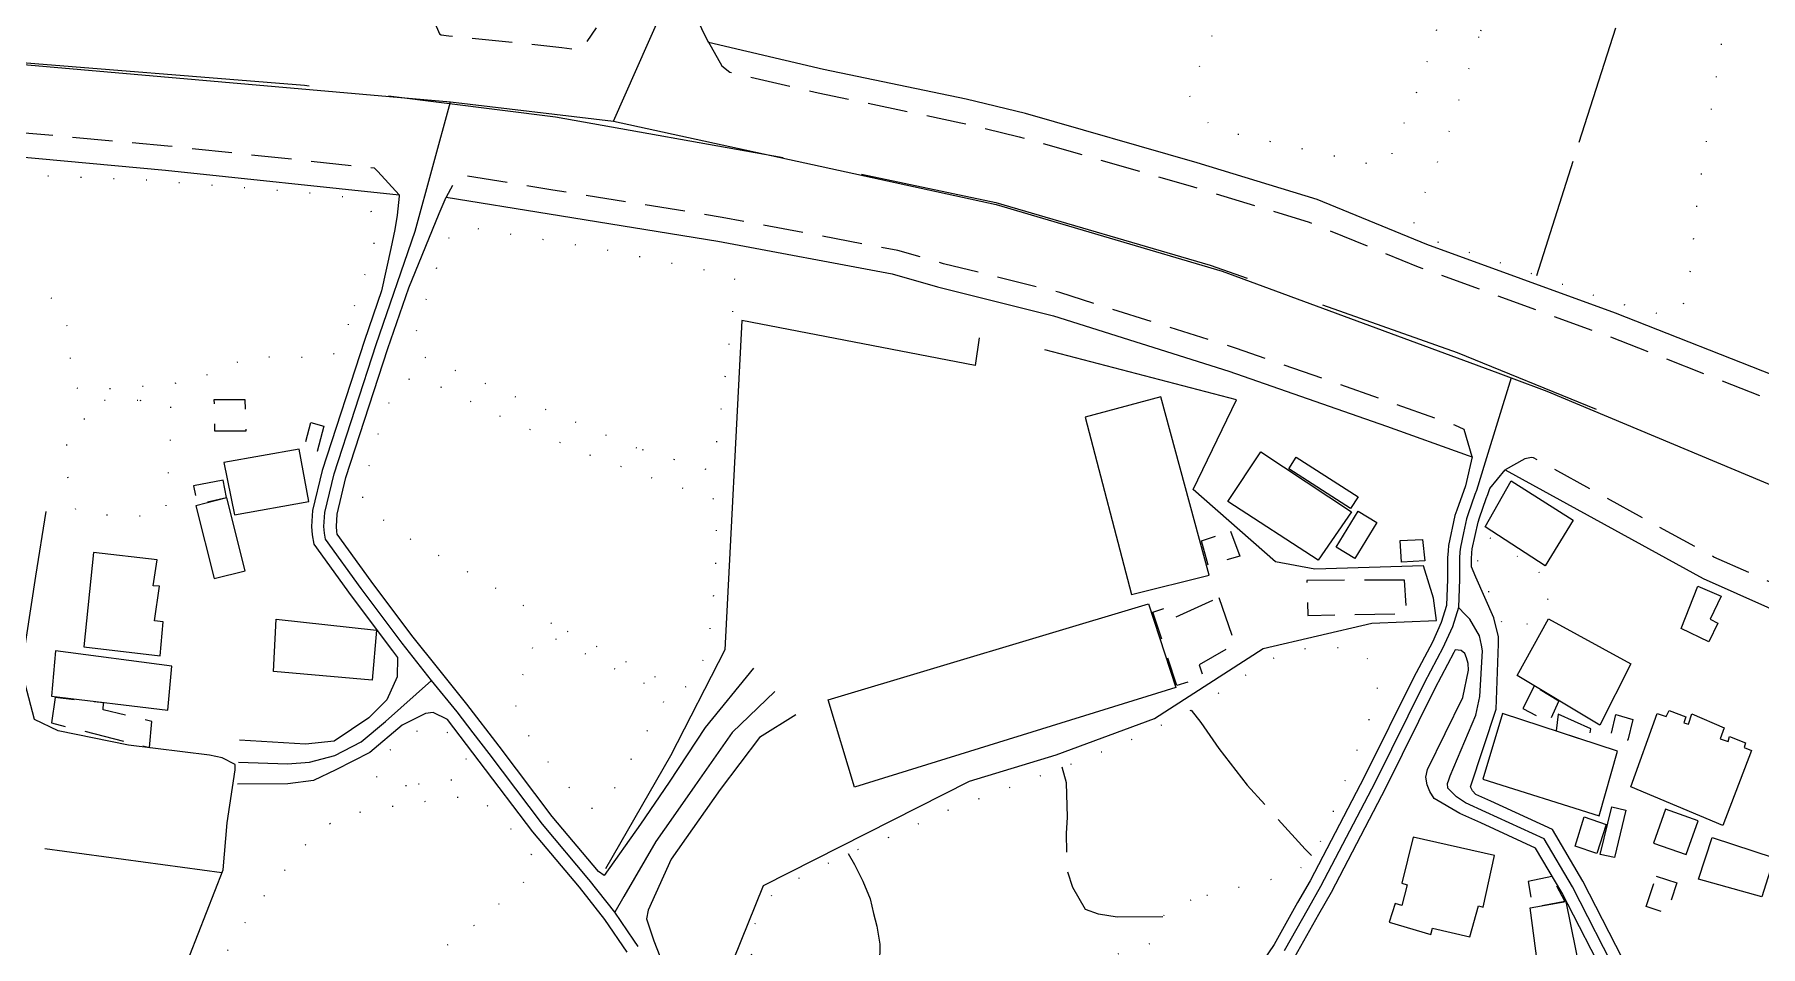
# Model space of a CAD drawing. Header units: millimetres. Extents: x 220021 to 223505, y 489325 to 491820.
# Drawn here: x 220924.2 to 221140, y 490418 to 490532 of the extents above; entities that cross this region are included whole.
import ezdxf

# ---------------------------------------------------------------- set-up
doc = ezdxf.new("R2010")
doc.units = ezdxf.units.MM
for name, pattern in [('15M2P5', [17.5, 15, -2.5]), ('50M10', [60, 50, -10]), ('5M2P5', [7.5, 5, -2.5]), ('AM4', [4, 0, -4])]:
    doc.linetypes.add(name, pattern=pattern)
for name, color, linetype in [('A0013110', 8, 'Continuous'), ('A0023210', 8, 'Continuous'), ('A0033324', 8, '5M2P5'), ('B0014110', 8, 'Continuous'), ('B0014111', 8, 'Continuous'), ('B0014112', 8, 'Continuous'), ('B0014116', 8, '5M2P5'), ('B0014118', 8, '5M2P5'), ('B0024120', 8, 'B0024120'), ('C0523121', 8, '50M10'), ('D0015112', 8, '15M2P5'), ('D0025111', 8, 'AM4'), ('F0047224', 8, 'Continuous')]:
    doc.layers.add(name, color=color, linetype=linetype)
doc.linetypes.add('B0024120', pattern='A,10,-1.75,[133,ltypeshp.shx,S=0.75,R=0,X=0,Y=0],-3.25', length=15)

msp = doc.modelspace()

# ---------------------------------------------------------------- linework, layer by layer
at = {"layer": 'A0013110', "flags": 128}
for points in [[(221162.05, 490514.022), (221160.134, 490499.208), (221157.749, 490484.176), (221157.255, 490483.662), (221142.891, 490488.93), (221121.921, 490497.174), (221098.311, 490505.78), (221084.605, 490511.389), (221069.583, 490515.972), (221048.123, 490522.149), (221040.695, 490523.922), (221022.871, 490527.66), (221008.511, 490531.03), (221006.813, 490534.461)], [(221014.136, 490452.777), (221008.072, 490445.355), (221003.596, 490438.529), (220999.984, 490433.288), (220995.45, 490426.861), (220994.753, 490427.345), (220988.964, 490434.227), (220982.306, 490443.041), (220978.291, 490448.261), (220974.777, 490452.655), (220971.418, 490456.853), (220966.322, 490463.657), (220962.068, 490469.555), (220962.007, 490469.851), (220961.969, 490470.499), (220962.062, 490472.025), (220963.164, 490476.642), (220968.409, 490492.755), (220971.01, 490500.345), (220974.82, 490509.622), (220975.709, 490511.687), (220988.557, 490509.614), (221009.68, 490506.2), (221031.465, 490502.091), (221037.119, 490500.464), (221051.616, 490496.852), (221073.559, 490489.916), (221093.255, 490483.027), (221103.495, 490479.392), (221103.994, 490479.197), (221103.135, 490475.599), (221102.077, 490472.559), (221101.832, 490471.863), (221101.019, 490468.129), (221100.97, 490467.448), (221100.898, 490466.585), (221100.901, 490463.926), (221100.793, 490460.624), (221100.111, 490458.493), (221099.017, 490456.046), (221096.649, 490451.587), (221090.507, 490439.216), (221083.712, 490426.178), (221082.164, 490423.465), (221079.208, 490418.219), (221072.552, 490408.423)], [(221123.585, 490414.932), (221117.841, 490426.157), (221114.023, 490432.616), (221106.314, 490436.156), (221104.457, 490437.001), (221104.025, 490437.445), (221103.778, 490437.945), (221106.985, 490447.644), (221107.262, 490455.812), (221107.264, 490456.693), (221106.705, 490459.072), (221104.452, 490464.154), (221103.899, 490465.441), (221103.898, 490466.461), (221103.961, 490467.214), (221103.996, 490467.699), (221104.724, 490471.043), (221104.909, 490471.569), (221105.748, 490473.981), (221105.955, 490474.517), (221106.186, 490475.267), (221108.114, 490477.596), (221132.891, 490463.979), (221145.111, 490458.552)], [(221121.057, 490413.286), (221115.212, 490424.709), (221111.918, 490430.282), (221105.066, 490433.428), (221102.459, 490434.615), (221099.221, 490436.476), (221098.683, 490437.336), (221098.357, 490438.207), (221098.207, 490439.143), (221098.409, 490440.114), (221102.813, 490449.092), (221103.512, 490452.516), (221103.502, 490453.369), (221103.28, 490454.092), (221103.068, 490454.596), (221102.598, 490454.999), (221101.863, 490455.061), (221101.714, 490454.729), (221099.318, 490450.217), (221093.181, 490437.855), (221086.346, 490424.741), (221084.774, 490421.986), (221081.76, 490416.637)], [(220998.307, 490417.258), (220995.543, 490421.343), (220992.35, 490425.386), (220986.539, 490432.294), (220979.84, 490441.162), (220975.852, 490446.348), (220974.058, 490447.222), (220973.13, 490447.123), (220970.178, 490445.641), (220966.144, 490442.239), (220961.893, 490440.078), (220959.088, 490438.733), (220955.879, 490438.33), (220949.597, 490438.292)], [(221019.414, 490446.935), (221014.863, 490444.099), (221009.962, 490437.586), (221003.839, 490428.891), (221000.964, 490422.53), (221000.75, 490421.44), (221001.664, 490418.68), (221002.398, 490416.759), (221003.491, 490412.085), (221004.107, 490408.386), (221004.284, 490389.506), (221004.764, 490385.94), (221004.847, 490385.418), (221005.528, 490384.303), (221006.416, 490383.669), (221009.311, 490382.209), (221010.1, 490382.026), (221018.406, 490380.084)]]:
    msp.add_lwpolyline(points, dxfattribs=at)
at = {"layer": 'A0013110'}
msp.add_lwpolyline([(220899.836, 490518.792), (220940.589, 490515.079), (220969.822, 490511.958), (220969.821, 490511.798), (220969.567, 490509.431), (220969.266, 490507.629), (220968.788, 490505.262), (220967.597, 490499.948), (220965.468, 490493.738), (220960.178, 490477.483), (220958.984, 490472.482), (220958.864, 490470.504), (220958.925, 490469.443), (220959.168, 490468.278), (220963.824, 490461.821), (220968.967, 490454.955), (220969.625, 490454.132), (220969.563, 490451.682), (220968.275, 490448.802), (220966.006, 490446.589), (220961.681, 490443.637), (220958.087, 490443.296), (220949.863, 490443.756)], dxfattribs=at)
at = {"layer": 'A0023210'}
msp.add_lwpolyline([(220757.3, 490541.802), (220859.482, 490533.778), (220893.733, 490530.799), (220976.22, 490523.623), (220996.598, 490521.201), (221044.459, 490510.774), (221072.732, 490502.433), (221107.195, 490489.72), (221108.868, 490489.094), (221113.329, 490487.425), (221155.74, 490469.668), (221219.773, 490450.37), (221244.839, 490443.959), (221270.333, 490440.78), (221285.79, 490439.413), (221322.094, 490436.382), (221454.878, 490430.196), (221523.005, 490428.005), (221570.654, 490425.61), (221576.519, 490425.182), (221597.792, 490423.569), (221622.704, 490421.868)], dxfattribs=at)
at = {"layer": 'A0023210', "flags": 128}
for points in [[(220996.598, 490521.201), (221005.529, 490541.36)], [(220999.698, 490417.968), (220999.174, 490418.743), (220996.795, 490422.259), (220993.584, 490426.324), (220993.551, 490426.366), (220987.752, 490433.261), (220981.073, 490442.101), (220979.072, 490444.703), (220977.071, 490447.304), (220977.063, 490447.315), (220973.868, 490451.248), (220970.192, 490455.904), (220965.073, 490462.739), (220960.618, 490468.916), (220960.466, 490469.647), (220960.416, 490470.502), (220960.523, 490472.253), (220961.097, 490474.658), (220961.671, 490477.062), (220966.939, 490493.247), (220971.804, 490507.442), (220976.22, 490523.623)], [(221108.868, 490489.094), (221105.628, 490478.558), (221104.536, 490475.008), (221104.34, 490474.497), (221103.493, 490472.064), (221103.278, 490471.453), (221102.893, 490469.684), (221102.508, 490467.914), (221102.465, 490467.331), (221102.398, 490466.523), (221102.399, 490465.559), (221102.401, 490463.902), (221102.285, 490460.366), (221101.514, 490457.957), (221100.539, 490455.777), (221100.365, 490455.387), (221097.983, 490450.902), (221091.845, 490438.536), (221085.029, 490425.46), (221083.469, 490422.726), (221080.484, 490417.428)], [(221145.475, 490390.83), (221143.908, 490392.349), (221135.542, 490400.463), (221125.609, 490410.056), (221122.321, 490414.109), (221116.527, 490425.433), (221112.971, 490431.449), (221105.69, 490434.792), (221103.136, 490435.955), (221102.047, 490436.706), (221100.96, 490437.774), (221100.92, 490438.367), (221101.078, 490438.832), (221101.236, 490439.297), (221104.449, 490446.883), (221104.949, 490449.249), (221105.271, 490454.952), (221105.166, 490455.644), (221104.887, 490456.834), (221103.714, 490458.904), (221103.128, 490459.504), (221102.285, 490460.366)], [(220949.731, 490441.037), (220955.84, 490440.813), (220958.587, 490441.014), (220961.787, 490441.857), (220965.057, 490443.565), (220968.092, 490446.115), (220973.868, 490451.248)], [(221016.775, 490449.856), (221011.468, 490444.727), (221006.779, 490438.058), (221004.081, 490434.196), (221002.996, 490432.643), (221001.911, 490431.09), (220997.93, 490424.217), (220996.795, 490422.259)]]:
    msp.add_lwpolyline(points, dxfattribs=at)
at = {"layer": 'A0033324', "flags": 128}
for points in [[(220973.525, 490535.176), (220974.857, 490532.11), (220975.066, 490531.985), (220976.013, 490531.878), (220990.174, 490530.41), (220992.621, 490530.087), (220994.488, 490532.867)], [(221008.442, 490531.169), (221010.168, 490528.087), (221011.161, 490527.327), (221022.22, 490524.731), (221040.039, 490520.994), (221047.359, 490519.247), (221068.73, 490513.096), (221083.597, 490508.56), (221097.228, 490502.982), (221120.858, 490494.369), (221141.825, 490486.126), (221157.032, 490480.548), (221162.224, 490478.876), (221176.193, 490475.96), (221195.998, 490470.529), (221223.392, 490461.385), (221246.076, 490454.963), (221262.927, 490452.244), (221264.548, 490455.021)], [(220969.822, 490511.958), (220967.148, 490514.908), (220966.713, 490515.307), (220940.885, 490518.064), (220902.95, 490521.521), (220899.836, 490518.792)], [(221103.994, 490479.197), (221102.987, 490482.632), (221101.831, 490483.157), (221101.147, 490483.409), (221094.246, 490485.858), (221074.506, 490492.763), (221052.431, 490499.74), (221037.897, 490503.362), (221032.159, 490505.013), (221010.198, 490509.155), (220989.035, 490512.576), (220977.615, 490514.419), (220976.883, 490513.81), (220975.709, 490511.687)], [(221234.591, 490429.336), (221235.03, 490432.452), (221226.991, 490436.307), (221223.757, 490437.454), (221196.661, 490444.709), (221169.988, 490453.656), (221146.185, 490461.358), (221134.225, 490466.669), (221111.662, 490479.069), (221111.409, 490479.127), (221110.585, 490478.96), (221108.114, 490477.596)]]:
    msp.add_lwpolyline(points, dxfattribs=at)
at = {"layer": 'B0014110', "flags": 128}
for points in [[(221081.999, 490479.165), (221089.721, 490474.207), (221088.778, 490472.738), (221081.055, 490477.696)], [(221089.746, 490472.427), (221092.081, 490470.991), (221089.311, 490466.483), (221086.975, 490467.919)], [(221132.208, 490463.017), (221135.135, 490461.771), (221133.73, 490458.897), (221134.691, 490458.395), (221133.559, 490456.092), (221130.107, 490457.746)]]:
    msp.add_lwpolyline(points, close=True, dxfattribs=at)
at = {"layer": 'B0014111', "flags": 128}
for points in [[(221065.052, 490486.709), (221055.576, 490484.183), (221061.371, 490461.974), (221071.103, 490464.414)], [(221077.575, 490479.815), (221088.882, 490472.323), (221084.748, 490466.269), (221073.435, 490473.605)], [(221108.861, 490476.224), (221116.598, 490471.302), (221113.125, 490465.582), (221105.597, 490470.475)], [(221097.787, 490468.86), (221098.052, 490466.194), (221095.143, 490466.033), (221094.979, 490468.727)], [(221063.504, 490460.846), (221066.92, 490450.372), (221026.764, 490437.913), (221023.479, 490448.833)], [(221128.601, 490447.489), (221130.698, 490446.679), (221130.454, 490445.938), (221131.031, 490445.784), (221131.459, 490447.07), (221135.516, 490445.319), (221134.996, 490443.937), (221135.984, 490443.61), (221136.177, 490444.228), (221138.171, 490443.44), (221138, 490442.858), (221138.903, 490442.492), (221135.336, 490433.108), (221123.836, 490437.945), (221127.121, 490447.112), (221128.257, 490446.748)], [(221134.011, 490431.605), (221141.736, 490429.066), (221140.223, 490424.2), (221132.274, 490426.408)]]:
    msp.add_lwpolyline(points, close=True, dxfattribs=at)
at = {"layer": 'B0014112', "flags": 128}
for points in [[(220957.31, 490480.172), (220947.906, 490478.48), (220949.213, 490471.961), (220958.502, 490473.637)], [(220948.269, 490474.087), (220944.404, 490473.061), (220946.683, 490463.979), (220950.541, 490464.948)], [(220931.607, 490467.249), (220930.382, 490455.441), (220939.948, 490454.328), (220940.294, 490458.559), (220939.206, 490458.691), (220939.839, 490463.035), (220939.078, 490463.091), (220939.546, 490466.343)], [(220954.451, 490458.926), (220966.985, 490457.538), (220966.457, 490451.291), (220954.094, 490452.35)], [(221113.526, 490458.936), (221123.819, 490453.338), (221119.937, 490445.639), (221109.6, 490451.856)], [(220926.827, 490454.942), (220926.345, 490449.296), (220940.89, 490447.535), (220941.408, 490453.031)], [(221107.761, 490447.117), (221105.329, 490438.879), (221119.861, 490434.325), (221122.17, 490442.391)], [(221118.003, 490434.181), (221120.749, 490433.225), (221119.569, 490429.613), (221116.873, 490430.525)], [(221128.149, 490435.146), (221126.658, 490430.915), (221130.748, 490429.474), (221132.24, 490433.705)], [(221096.621, 490431.639), (221095.204, 490425.876), (221095.872, 490425.691), (221095.198, 490423.087), (221094.37, 490423.364), (221093.604, 490421.017), (221098.801, 490419.461), (221099.008, 490420.258), (221103.709, 490419.165), (221104.793, 490423.067), (221105.358, 490422.882), (221106.787, 490429.35)], [(221115.716, 490423.589), (221118.12, 490411.697), (221110.813, 490410.21), (221110.092, 490415.481), (221112.157, 490415.841), (221111.221, 490422.802)]]:
    msp.add_lwpolyline(points, close=True, dxfattribs=at)
at = {"layer": 'B0014112'}
msp.add_lwpolyline([(221121.459, 490435.455), (221123.196, 490435.021), (221121.793, 490429.088), (221119.974, 490429.478)], close=True, dxfattribs=at)
at = {"layer": 'B0014116', "flags": 128}
for points in [[(220946.703, 490486.391), (220950.506, 490486.366), (220950.636, 490482.432), (220946.779, 490482.433)], [(220958.785, 490483.484), (220960.416, 490483.055), (220959.58, 490479.88), (220957.949, 490480.31)], [(220947.822, 490476.286), (220944.104, 490475.569), (220944.552, 490473.247), (220948.212, 490474.122)], [(221073.774, 490469.902), (221074.937, 490466.789), (221070.981, 490465.607), (221070.148, 490468.717)], [(221095.522, 490463.795), (221083.294, 490463.752), (221083.439, 490459.37), (221095.812, 490459.588)], [(221072.31, 490461.63), (221074.304, 490455.751), (221069.857, 490453.192), (221070.356, 490451.636), (221067.059, 490450.622), (221064.067, 490459.785), (221066.045, 490460.463), (221066.708, 490459.078)], [(221111.734, 490450.526), (221110.327, 490447.744), (221113.626, 490446.023), (221114.84, 490448.658)], [(220926.812, 490449.092), (220926.324, 490445.932), (220938.594, 490442.839), (220938.895, 490446.105), (220932.795, 490447.552), (220932.865, 490448.442)], [(221114.732, 490447.04), (221114.509, 490444.944), (221118.59, 490443.61), (221118.831, 490445.187)], [(221121.961, 490446.981), (221124.094, 490446.349), (221123.456, 490443.759), (221121.297, 490444.293)], [(221113.953, 490426.719), (221110.983, 490426.083), (221111.534, 490422.884), (221115.566, 490423.623)]]:
    msp.add_lwpolyline(points, close=True, dxfattribs=at)
at = {"layer": 'B0014118', "flags": 128}
msp.add_lwpolyline([(221126.998, 490426.773), (221129.589, 490425.915), (221128.329, 490422.106), (221125.738, 490422.963)], close=True, dxfattribs=at)
at = {"layer": 'B0024120', "flags": 128}
for points in [[(221042.322, 490494.09), (221041.827, 490490.644), (221012.673, 490496.253), (221010.54, 490455.092), (221003.765, 490441.797), (220995.623, 490427.694)], [(221011.615, 490416.321), (221015.385, 490425.582), (221041.132, 490438.647), (221051.952, 490441.949), (221064.274, 490446.475), (221077.85, 490455.237), (221091.458, 490458.404)]]:
    msp.add_lwpolyline(points, dxfattribs=at)
at = {"layer": 'C0523121', "flags": 128}
msp.add_lwpolyline([(220609.664, 490553.484), (220649.82, 490550.16), (220684.851, 490547.442), (220719.497, 490544.869), (220755.068, 490542.03), (220799.406, 490538.857), (220836.105, 490535.63), (220876.161, 490532.484), (220918.061, 490528.905), (220957.975, 490525.69), (220989.382, 490521.712), (221018.15, 490516.588), (221044.42, 490510.995), (221071.243, 490503.166), (221102.117, 490492.245), (221119.474, 490485.164)], dxfattribs=at)
at = {"layer": 'D0015112', "flags": 128}
for points in [[(221112.052, 490501.886), (221134.072, 490570.696)], [(221068.859, 490447.542), (221070.071, 490445.985), (221072.305, 490442.723), (221075.861, 490438.156), (221083.089, 490430.125), (221083.884, 490429.351)], [(221065.31, 490421.668), (221059.615, 490421.628), (221057.262, 490422.005), (221055.644, 490422.611), (221054.036, 490425.362), (221053.398, 490427.363), (221053.245, 490432.105), (221053.392, 490434.126), (221053.246, 490438.436), (221052.74, 490440.39)], [(221025.97, 490429.616), (221026.769, 490428.209), (221027.774, 490426.143), (221028.699, 490423.947), (221029.129, 490422.09), (221029.53, 490420.514), (221029.908, 490418.261), (221029.891, 490415.808), (221029.218, 490410.906)]]:
    msp.add_lwpolyline(points, dxfattribs=at)
at = {"layer": 'D0025111', "flags": 128}
for points in [[(221099.507, 490532.595), (221097.817, 490526.814), (221093.452, 490515.909), (221092.181, 490515.587), (221073.364, 490519.829), (221070.986, 490520.974), (221069.589, 490522.068), (221068.534, 490524.627), (221078.997, 490550.418), (221085.122, 490564.992), (221091.865, 490578.858), (221094.585, 490584.588), (221095.836, 490586.593), (221097.565, 490588.073), (221099.182, 490588.711), (221101.478, 490589.249), (221104.264, 490589.245), (221105.774, 490588.909), (221106.848, 490587.994), (221108.05, 490587.017), (221108.734, 490585.685), (221109.233, 490583.968), (221109.298, 490582.179), (221109.291, 490580.915), (221109.093, 490578.285), (221106.713, 490564.837), (221105.244, 490557.545)], [(221105.074, 490532.493), (221107.506, 490543.768), (221110.772, 490555.691), (221113.612, 490569.748), (221114.347, 490573.542), (221116.275, 490578.198), (221118.494, 490579.616), (221121.052, 490579.563), (221125.201, 490577.936), (221135.888, 490569.214), (221137.463, 490567.646), (221139.309, 490564.094), (221140.222, 490559.663), (221139.902, 490552.81), (221139.027, 490548.387), (221136.335, 490538.528), (221133.352, 490519.442), (221131.908, 490509.732), (221131.506, 490504.818), (221131.146, 490501.687), (221130.742, 490499.559), (221130.255, 490497.838), (221129.323, 490497.02), (221127.674, 490496.999), (221121.586, 490498.567), (221109.199, 490502.879), (221098.678, 490506.408), (221097.208, 490507.346), (221096.719, 490508.477), (221097.077, 490509.641), (221100.85, 490519.087)], [(220963.46, 490495.817), (220962.175, 490492.826), (220961.555, 490491.991), (220960.167, 490491.586), (220953.653, 490491.689), (220950.694, 490491.492), (220944.791, 490489.009), (220942.628, 490488.555), (220940.566, 490488.178), (220931.834, 490487.593), (220929.889, 490487.646), (220929.288, 490487.88), (220928.771, 490489.124), (220928.713, 490491.754), (220928.616, 490494.417), (220927.662, 490497.845), (220926.878, 490498.682), (220925.625, 490499.469), (220918.252, 490502.71), (220915.078, 490504.497), (220913.19, 490505.77), (220911.659, 490506.636), (220909.266, 490508.912), (220907.017, 490510.809), (220906.573, 490511.763), (220906.474, 490512.743), (220906.591, 490513.373), (220908.147, 490514.268), (220909.579, 490514.411), (220912.104, 490514.525), (220918.199, 490514.512), (220925.727, 490514.341), (220937.578, 490513.886), (220954.164, 490512.6), (220962.037, 490511.916), (220963.864, 490511.513), (220966.258, 490510.017), (220966.569, 490509.013), (220966.858, 490508.233), (220966.615, 490505.664), (220965.244, 490501.091)], [(220999.525, 490480.304), (220985.023, 490486.418), (220973.751, 490491.33), (220972.715, 490491.81), (220971.953, 490492.368), (220971.675, 490493.104), (220972.102, 490495.606), (220975.519, 490505.893), (220976.267, 490506.873), (220977.092, 490507.496), (220978.33, 490507.968), (220995.605, 490505.127), (221011.242, 490501.937), (221011.787, 490501.429), (221011.82, 490500.487), (221011.662, 490498.872), (221010.315, 490487.055), (221009.14, 490478.515), (221008.716, 490477.846), (221008.403, 490477.568)], [(220988.883, 490458.38), (220980.988, 490463.327), (220971.466, 490468.749), (220965.704, 490472.835), (220965.254, 490473.783), (220965.318, 490475.41), (220967.87, 490484.367), (220968.742, 490486.477), (220969.585, 490487.858), (220970.383, 490488.721), (220971.258, 490488.993), (220972.099, 490488.774), (220975.251, 490487.896), (220982.53, 490484.248), (220992.442, 490479.884), (221004.327, 490475.523), (221007.124, 490474.867), (221008.806, 490474.236), (221009.396, 490473.628), (221009.484, 490472.664), (221009.499, 490471.287), (221009.333, 490463.904), (221008.556, 490456.901), (221007.867, 490454.022), (221007.257, 490452.334), (221006.727, 490451.192), (221005.522, 490450.341), (221003.884, 490450.622)], [(220937.438, 490486.271), (220938.374, 490486.376), (220940.324, 490486.206), (220941.242, 490485.475), (220941.221, 490481.781), (220940.659, 490473.173), (220940.412, 490472.259), (220940.016, 490471.842), (220938.361, 490471.777), (220931.703, 490471.953), (220929.519, 490472.435), (220928.83, 490473.7), (220928.542, 490474.988), (220928.223, 490478.788), (220928.22, 490480.538), (220928.433, 490481.496), (220928.946, 490482.192), (220929.872, 490482.837), (220930.475, 490483.761), (220930.543, 490484.692), (220930.745, 490485.516), (220931.225, 490485.978), (220932.167, 490486.267), (220933.76, 490486.354)], [(221112.308, 490464.815), (221113.054, 490464.165), (221113.61, 490463.613), (221113.947, 490463.016), (221113.63, 490461.629), (221110.98, 490458.476), (221110.608, 490457.964), (221110.101, 490457.491), (221109.641, 490457.363), (221109.173, 490457.369), (221108.772, 490457.417), (221108.399, 490457.557), (221107.998, 490457.914), (221106.37, 490461.532), (221105.023, 490465.203), (221104.682, 490466.106), (221104.683, 490467.087), (221104.729, 490467.987), (221105.226, 490469.165), (221105.474, 490469.203), (221105.753, 490469.186), (221106.159, 490469.074), (221107.033, 490468.664)], [(220986.483, 490455.285), (220987.365, 490457.028), (220988.224, 490457.049), (220997.807, 490452.19), (221002.852, 490449.782), (221003.08, 490449.458), (221003.085, 490448.94), (220996.01, 490436.44), (220995.385, 490435.767), (220994.56, 490435.255), (220993.245, 490435.223), (220987.314, 490442.424), (220985.245, 490445.469), (220984.6, 490446.79), (220984.407, 490448.178), (220984.85, 490450.69)], [(221068.809, 490423.759), (221066.817, 490423.319), (221065.919, 490422.751), (221065.617, 490422.289), (221065.195, 490421.435), (221064.843, 490420.304), (221064.639, 490419.557), (221064.262, 490418.761), (221063.492, 490418.205), (221060.646, 490417.261), (221056.466, 490416.238), (221053.14, 490414.763), (221050.416, 490413.039), (221047.958, 490409.925), (221047.029, 490408.555), (221045.249, 490406.699), (221043.632, 490406.214), (221042.008, 490405.926), (221040.241, 490405.778), (221036.929, 490405.924), (221034.612, 490406.54), (221032.287, 490407.757), (221029.811, 490410.36), (221027.289, 490412.684), (221025.714, 490413.853), (221024.051, 490414.457), (221022.486, 490415.016), (221020.72, 490415.33), (221017.514, 490415.663), (221016.233, 490415.882), (221014.899, 490416.151), (221014.1, 490416.542), (221013.683, 490417.311), (221013.528, 490418.12), (221013.676, 490418.955), (221014.216, 490420.573), (221014.85, 490422.077), (221015.66, 490423.672), (221016.854, 490424.757), (221020.019, 490426.648), (221025.46, 490429.413), (221031.336, 490431.754), (221038.879, 490435.2), (221045.733, 490437.718), (221056.161, 490441.694), (221061.599, 490443.969), (221066.057, 490446.117), (221069.265, 490447.749), (221073.874, 490450.666), (221078.071, 490453.536), (221079.576, 490454.252), (221083.155, 490455.234), (221086.328, 490455.389), (221088.002, 490455.342), (221089.295, 490455.123), (221090.019, 490454.788), (221090.751, 490454.091), (221091.535, 490453.343), (221092.058, 490452.295), (221092.193, 490451.175), (221092.102, 490450.133), (221091.637, 490447.785), (221088.616, 490440.111), (221085.765, 490432.687), (221084.575, 490430.158), (221082.454, 490427.679), (221079.04, 490426.396), (221076.61, 490425.702), (221072.942, 490424.963)], [(220970.72, 490438.076), (220969.233, 490438), (220968.063, 490438.163), (220967.028, 490439.156), (220966.956, 490440.143), (220967.058, 490440.967), (220967.99, 490442.041), (220970.845, 490444.161), (220972.284, 490445.045), (220973.588, 490445.595), (220974.329, 490445.544), (220975.41, 490445.074), (220976.434, 490444.287), (220978.28, 490441.254), (220978.474, 490440.635), (220978.496, 490440.128), (220978.328, 490439.644), (220977.949, 490439.354), (220977.146, 490438.887)], [(220964.331, 490407.884), (220962.167, 490406.226), (220960.428, 490406.156), (220959.81, 490406.541), (220958.908, 490407.228), (220957.923, 490407.875), (220953.824, 490409.608), (220951.501, 490410.106), (220950.298, 490410.465), (220948.872, 490411.129), (220947.498, 490412.368), (220947.092, 490413.032), (220946.964, 490413.673), (220946.96, 490414.871), (220947.536, 490416.151), (220951.79, 490422.927), (220957.371, 490429.763), (220958.844, 490431.572), (220960.512, 490433.018), (220963.367, 490434.475), (220967.391, 490435.283), (220973.198, 490436.151), (220977.784, 490436.713), (220979.383, 490436.611), (220979.968, 490436.282), (220981.07, 490435.4), (220982.245, 490434.563), (220986.323, 490429.498), (220986.651, 490428.902), (220986.66, 490427.62), (220986.37, 490426.98), (220985.789, 490426.367), (220979.386, 490420.736), (220972.325, 490415.563)]]:
    msp.add_lwpolyline(points, close=True, dxfattribs=at)
at = {"layer": 'F0047224', "flags": 128}
for points in [[(221091.458, 490458.404), (221099.519, 490458.748), (221099.141, 490461.551), (221097.914, 490465.559), (221084.329, 490465.169), (221079.396, 490466.078), (221069.083, 490475.12), (221074.51, 490486.333), (221050.541, 490492.6)], [(220942.589, 490414.236), (220947.802, 490427.557), (220948.307, 490433.425), (220949.29, 490440.08), (220949.301, 490440.724), (220947.685, 490441.552), (220946.121, 490441.92), (220935.957, 490443.137), (220927.162, 490444.958), (220924.218, 490446.368), (220922.601, 490452.569), (220924.386, 490464.289), (220925.685, 490472.389)]]:
    msp.add_lwpolyline(points, dxfattribs=at)
at = {"layer": 'F0047224'}
msp.add_lwpolyline([(220947.66, 490427.193), (220925.506, 490430.191)], dxfattribs=at)

doc.saveas('drawing.dxf')
